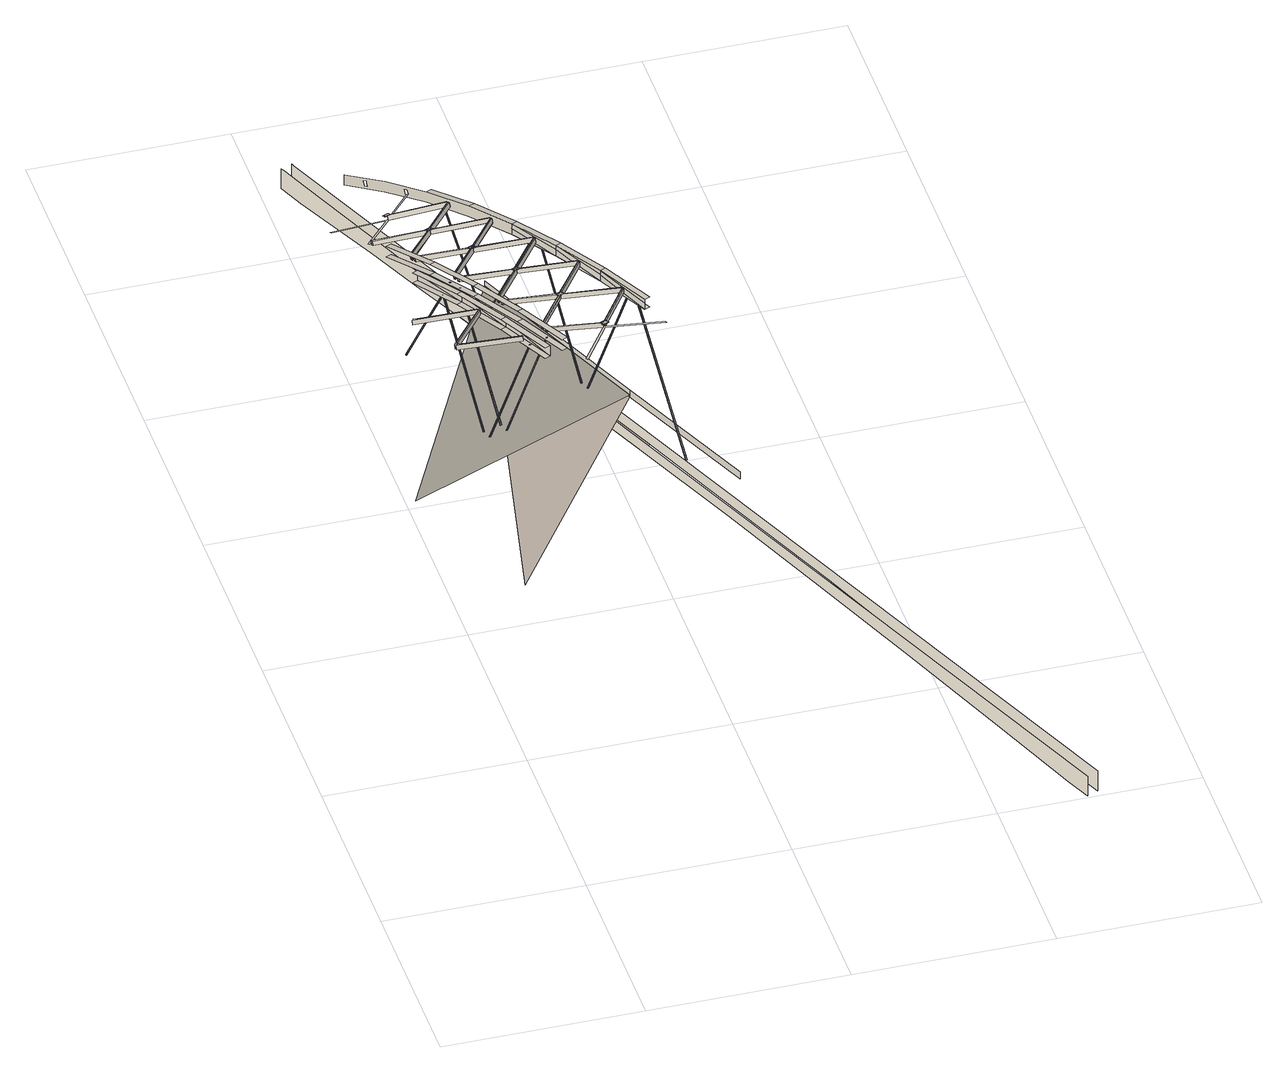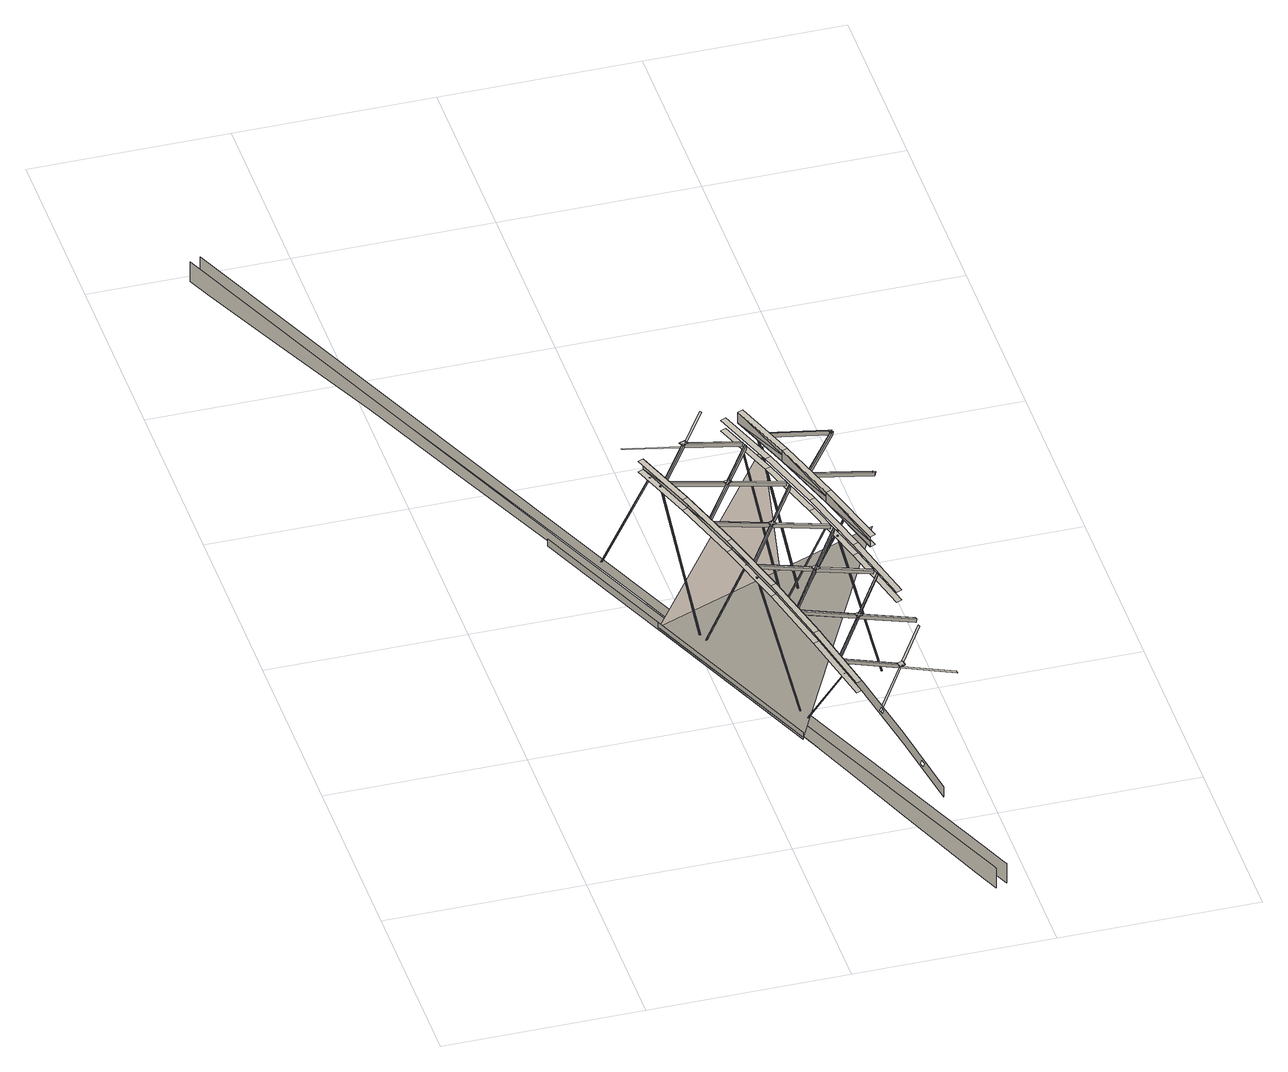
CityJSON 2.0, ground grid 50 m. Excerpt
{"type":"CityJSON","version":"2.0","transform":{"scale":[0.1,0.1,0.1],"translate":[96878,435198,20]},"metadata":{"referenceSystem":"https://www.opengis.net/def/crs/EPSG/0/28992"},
"CityObjects":{
"bridge1":{"type":"Bridge","attributes":{"name":"Van Brienenoordbrug"},"children":["bridge1-1","bridge1-2","bridge1-3","bridge1-4","bridge1-5","bridge1-6","bridge1-7","bridge1-8","bridge1-9","bridge1-10","bridge1-11","bridge1-12","bridge1-13","bridge1-14","bridge1-15","bridge1-16","bridge1-17","bridge1-18","bridge1-19","bridge1-20","bridge1-21","bridge1-22","bridge1-23","bridge1-24","bridge1-25","bridge1-26","bridge1-27","bridge1-28","bridge1-29","bridge1-30","bridge1-31","bridge1-32","bridge1-33","bridge1-34","bridge1-35","bridge1-36","bridge1-37","bridge1-38","bridge1-39","bridge1-40","bridge1-41","bridge1-42","bridge1-43","bridge1-44","bridge1-45","bridge1-46","bridge1-47","bridge1-48","bridge1-49","bridge1-50","bridge1-51","bridge1-52","bridge1-53","bridge1-54","bridge1-55","bridge1-56","bridge1-57","bridge1-58","bridge1-59","bridge1-60","bridge1-61","bridge1-62","bridge1-63","bridge1-64","bridge1-65","bridge1-66","bridge1-67","bridge1-68","bridge1-69","bridge1-70","bridge1-71","bridge1-72","bridge1-73","bridge1-74","bridge1-75","bridge1-76","bridge1-77","bridge1-78","bridge1-79","bridge1-80","bridge1-81","bridge1-82","bridge1-83","bridge1-84","bridge1-85","bridge1-86","bridge1-87","bridge1-88","bridge1-89","bridge1-90","bridge1-91","bridge1-92","bridge1-93","bridge1-94","bridge1-95","bridge1-96","bridge1-97","bridge1-98","bridge1-99","bridge1-100","bridge1-101","bridge1-102","bridge1-103","bridge1-104","bridge1-105","bridge1-106","bridge1-107","bridge1-108","bridge1-109","bridge1-110","bridge1-111","bridge1-112","bridge1-113","bridge1-114","bridge1-115","bridge1-116","bridge1-117","bridge1-118","bridge1-119","bridge1-120","bridge1-121","bridge1-122","bridge1-123","bridge1-124","bridge1-125","bridge1-126","bridge1-127","bridge1-128","bridge1-129","bridge1-130","bridge1-131","bridge1-132","bridge1-133","bridge1-134","bridge1-135","bridge1-136","bridge1-137","bridge1-138","bridge1-139","bridge1-140","bridge1-141","bridge1-142","bridge1-143","bridge1-144","bridge1-145","bridge1-146","bridge1-147","bridge1-148","bridge1-149","bridge1-150","bridge1-151","bridge1-152","bridge1-153","bridge1-154","bridge1-155","bridge1-156","bridge1-157","bridge1-158","bridge1-159","bridge1-160","bridge1-161","bridge1-162","bridge1-163","bridge1-164","bridge1-165","bridge1-166","bridge1-167","bridge1-168","bridge1-169","bridge1-170","bridge1-171","bridge1-172","bridge1-173","bridge1-174","bridge1-175","bridge1-176","bridge1-177","bridge1-178","bridge1-179","bridge1-180","bridge1-181","bridge1-182","bridge1-183","bridge1-184","bridge1-185","bridge1-186","bridge1-187","bridge1-188","bridge1-189","bridge1-190","bridge1-191","bridge1-192","bridge1-193","bridge1-194","bridge1-195","bridge1-196","bridge1-197","bridge1-198","bridge1-199","bridge1-200","bridge1-201","bridge1-202","bridge1-203","bridge1-204","bridge1-205","bridge1-206","bridge1-207","bridge1-208","bridge1-209","bridge1-210","bridge1-211","bridge1-212","bridge1-213","bridge1-214","bridge1-215","bridge1-216","bridge1-217","bridge1-218","bridge1-219","bridge1-220","bridge1-221","bridge1-222","bridge1-223","bridge1-224","bridge1-225","bridge1-226","bridge1-227","bridge1-228","bridge1-229","bridge1-230","bridge1-231","bridge1-232","bridge1-233","bridge1-234","bridge1-235"],"geometry":[{"type":"MultiSurface","lod":"2","boundaries":[[[0,1,2],[3,4,5,6,7],[8,9,10,11,12],[13,14,15,16,17],[18,19,20,21,22],[23,24,25,26,27],[28,29,30,31,32],[33,34,35,36,37],[38,39,40,41,42]],[[43,44,45]],[[46,47,48,49]],[[50,51,52,53,54,49,48,55,56,57,58,59,60,61,62,63,64,65]],[[47,66,55,48]],[[67,68,69,70,71,72,73,74,75,76,77,78,79,66,47,46,80]]],"semantics":{"surfaces":[{"type":"OuterFloorSurface"},{"type":"OuterCeilingSurface"},{"type":"WallSurface"}],"values":[0,1,1,2,1,2]}}]},
"bridge1-1":{"type":"BridgeInstallation","parents":["bridge1"],"geometry":[{"type":"MultiSurface","lod":"2","boundaries":[[[81,82,83,84,85]]]}]},
"bridge1-2":{"type":"BridgeInstallation","parents":["bridge1"],"geometry":[{"type":"MultiSurface","lod":"2","boundaries":[[[86,87,88,89,90]]]}]},
"bridge1-3":{"type":"BridgeInstallation","parents":["bridge1"],"geometry":[{"type":"MultiSurface","lod":"2","boundaries":[[[91,92,93,94,95,96]]]}]},
"bridge1-4":{"type":"BridgeInstallation","parents":["bridge1"],"geometry":[{"type":"MultiSurface","lod":"2","boundaries":[[[95,94,97,89,88]]]}]},
"bridge1-5":{"type":"BridgeInstallation","parents":["bridge1"],"geometry":[{"type":"MultiSurface","lod":"2","boundaries":[[[87,98,99,100,88]]]}]},
"bridge1-6":{"type":"BridgeInstallation","parents":["bridge1"],"geometry":[{"type":"MultiSurface","lod":"2","boundaries":[[[83,101,102,103,104]]]}]},
"bridge1-7":{"type":"BridgeInstallation","parents":["bridge1"],"geometry":[{"type":"MultiSurface","lod":"2","boundaries":[[[88,100,84,83,104]]]}]},
"bridge1-8":{"type":"BridgeInstallation","parents":["bridge1"],"geometry":[{"type":"MultiSurface","lod":"2","boundaries":[[[105,106,107,108,109]]]}]},
"bridge1-9":{"type":"BridgeInstallation","parents":["bridge1"],"geometry":[{"type":"MultiSurface","lod":"2","boundaries":[[[110,102,101,82,111,112]]]}]},
"bridge1-10":{"type":"BridgeInstallation","parents":["bridge1"],"geometry":[{"type":"MultiSurface","lod":"2","boundaries":[[[111,82,81,108,107]]]}]},
"bridge1-11":{"type":"BridgeInstallation","parents":["bridge1"]},
"bridge1-12":{"type":"BridgeInstallation","parents":["bridge1"],"geometry":[{"type":"MultiSurface","lod":"2","boundaries":[[[113,114,115,116]]]}]},
"bridge1-13":{"type":"BridgeInstallation","parents":["bridge1"],"geometry":[{"type":"MultiSurface","lod":"2","boundaries":[[[117,118,119,120]]]}]},
"bridge1-14":{"type":"BridgeInstallation","parents":["bridge1"],"geometry":[{"type":"MultiSurface","lod":"2","boundaries":[[[121,117,122,114]]]}]},
"bridge1-15":{"type":"BridgeInstallation","parents":["bridge1"],"geometry":[{"type":"MultiSurface","lod":"2","boundaries":[[[115,114,122]]]}]},
"bridge1-16":{"type":"BridgeInstallation","parents":["bridge1"],"geometry":[{"type":"MultiSurface","lod":"2","boundaries":[[[122,117,120]]]}]},
"bridge1-17":{"type":"BridgeConstructiveElement","parents":["bridge1"],"geometry":[{"type":"MultiSurface","lod":"2","boundaries":[[[123,33,37,124]]]}]},
"bridge1-18":{"type":"BridgeConstructiveElement","parents":["bridge1"],"geometry":[{"type":"MultiSurface","lod":"2","boundaries":[[[124,37,36,125]]]}]},
"bridge1-19":{"type":"BridgeConstructiveElement","parents":["bridge1"],"geometry":[{"type":"MultiSurface","lod":"2","boundaries":[[[126,34,33,123]]]}]},
"bridge1-20":{"type":"BridgeConstructiveElement","parents":["bridge1"],"geometry":[{"type":"MultiSurface","lod":"2","boundaries":[[[125,36,35,127]]]}]},
"bridge1-21":{"type":"BridgeConstructiveElement","parents":["bridge1"],"geometry":[{"type":"MultiSurface","lod":"2","boundaries":[[[127,35,34,126]]]}]},
"bridge1-22":{"type":"BridgeInstallation","parents":["bridge1"],"geometry":[{"type":"MultiSurface","lod":"2","boundaries":[[[128,129,118,117]]]}]},
"bridge1-23":{"type":"BridgeInstallation","parents":["bridge1"],"geometry":[{"type":"MultiSurface","lod":"2","boundaries":[[[130,131,114,113]]]}]},
"bridge1-24":{"type":"BridgeInstallation","parents":["bridge1"],"geometry":[{"type":"MultiSurface","lod":"2","boundaries":[[[132,128,121,131]]]}]},
"bridge1-25":{"type":"BridgeInstallation","parents":["bridge1"],"geometry":[{"type":"MultiSurface","lod":"2","boundaries":[[[114,131,121]]]}]},
"bridge1-26":{"type":"BridgeInstallation","parents":["bridge1"],"geometry":[{"type":"MultiSurface","lod":"2","boundaries":[[[121,128,117]]]}]},
"bridge1-27":{"type":"BridgeConstructiveElement","parents":["bridge1"],"geometry":[{"type":"MultiSurface","lod":"2","boundaries":[[[133,42,41,134]]]}]},
"bridge1-28":{"type":"BridgeConstructiveElement","parents":["bridge1"],"geometry":[{"type":"MultiSurface","lod":"2","boundaries":[[[134,41,40,135]]]}]},
"bridge1-29":{"type":"BridgeConstructiveElement","parents":["bridge1"],"geometry":[{"type":"MultiSurface","lod":"2","boundaries":[[[136,38,42,133]]]}]},
"bridge1-30":{"type":"BridgeConstructiveElement","parents":["bridge1"],"geometry":[{"type":"MultiSurface","lod":"2","boundaries":[[[135,40,39,137]]]}]},
"bridge1-31":{"type":"BridgeConstructiveElement","parents":["bridge1"],"geometry":[{"type":"MultiSurface","lod":"2","boundaries":[[[137,39,38,136]]]}]},
"bridge1-32":{"type":"BridgeInstallation","parents":["bridge1"],"geometry":[{"type":"MultiSurface","lod":"2","boundaries":[[[138,139,140,141]]]}]},
"bridge1-33":{"type":"BridgeInstallation","parents":["bridge1"],"geometry":[{"type":"MultiSurface","lod":"2","boundaries":[[[142,143,144,145]]]}]},
"bridge1-34":{"type":"BridgeInstallation","parents":["bridge1"],"geometry":[{"type":"MultiSurface","lod":"2","boundaries":[[[146,147,131,130]]]}]},
"bridge1-35":{"type":"BridgeInstallation","parents":["bridge1"],"geometry":[{"type":"MultiSurface","lod":"2","boundaries":[[[148,149,129,128]]]}]},
"bridge1-36":{"type":"BridgeConstructiveElement","parents":["bridge1"],"geometry":[{"type":"MultiSurface","lod":"2","boundaries":[[[150,151,152,153]]]}]},
"bridge1-37":{"type":"BridgeConstructiveElement","parents":["bridge1"],"geometry":[{"type":"MultiSurface","lod":"2","boundaries":[[[153,152,154,155]]]}]},
"bridge1-38":{"type":"BridgeConstructiveElement","parents":["bridge1"],"geometry":[{"type":"MultiSurface","lod":"2","boundaries":[[[156,157,151,150]]]}]},
"bridge1-39":{"type":"BridgeConstructiveElement","parents":["bridge1"],"geometry":[{"type":"MultiSurface","lod":"2","boundaries":[[[155,154,158,159]]]}]},
"bridge1-40":{"type":"BridgeConstructiveElement","parents":["bridge1"],"geometry":[{"type":"MultiSurface","lod":"2","boundaries":[[[159,158,157,156]]]}]},
"bridge1-41":{"type":"BridgeInstallation","parents":["bridge1"],"geometry":[{"type":"MultiSurface","lod":"2","boundaries":[[[160,148,132,147]]]}]},
"bridge1-42":{"type":"BridgeInstallation","parents":["bridge1"],"geometry":[{"type":"MultiSurface","lod":"2","boundaries":[[[131,147,132]]]}]},
"bridge1-43":{"type":"BridgeInstallation","parents":["bridge1"],"geometry":[{"type":"MultiSurface","lod":"2","boundaries":[[[132,148,128]]]}]},
"bridge1-44":{"type":"BridgeInstallation","parents":["bridge1"],"geometry":[{"type":"MultiSurface","lod":"2","boundaries":[[[161,162,143,142]]]}]},
"bridge1-45":{"type":"BridgeInstallation","parents":["bridge1"],"geometry":[{"type":"MultiSurface","lod":"2","boundaries":[[[141,140,163,164]]]}]},
"bridge1-46":{"type":"BridgeConstructiveElement","parents":["bridge1"],"geometry":[{"type":"MultiSurface","lod":"2","boundaries":[[[165,13,17,166]]]}]},
"bridge1-47":{"type":"BridgeConstructiveElement","parents":["bridge1"],"geometry":[{"type":"MultiSurface","lod":"2","boundaries":[[[166,17,16,167]]]}]},
"bridge1-48":{"type":"BridgeConstructiveElement","parents":["bridge1"],"geometry":[{"type":"MultiSurface","lod":"2","boundaries":[[[168,14,13,165]]]}]},
"bridge1-49":{"type":"BridgeConstructiveElement","parents":["bridge1"],"geometry":[{"type":"MultiSurface","lod":"2","boundaries":[[[167,16,15,169]]]}]},
"bridge1-50":{"type":"BridgeConstructiveElement","parents":["bridge1"],"geometry":[{"type":"MultiSurface","lod":"2","boundaries":[[[169,15,14,168]]]}]},
"bridge1-51":{"type":"BridgeInstallation","parents":["bridge1"],"geometry":[{"type":"MultiSurface","lod":"2","boundaries":[[[164,163,170,171]]]}]},
"bridge1-52":{"type":"BridgeInstallation","parents":["bridge1"],"geometry":[{"type":"MultiSurface","lod":"2","boundaries":[[[172,173,162,161]]]}]},
"bridge1-53":{"type":"BridgeConstructiveElement","parents":["bridge1"],"geometry":[{"type":"MultiSurface","lod":"2","boundaries":[[[174,8,12,175]]]}]},
"bridge1-54":{"type":"BridgeConstructiveElement","parents":["bridge1"],"geometry":[{"type":"MultiSurface","lod":"2","boundaries":[[[175,12,11,176]]]}]},
"bridge1-55":{"type":"BridgeConstructiveElement","parents":["bridge1"],"geometry":[{"type":"MultiSurface","lod":"2","boundaries":[[[177,9,8,174]]]}]},
"bridge1-56":{"type":"BridgeConstructiveElement","parents":["bridge1"],"geometry":[{"type":"MultiSurface","lod":"2","boundaries":[[[176,11,10,178]]]}]},
"bridge1-57":{"type":"BridgeConstructiveElement","parents":["bridge1"],"geometry":[{"type":"MultiSurface","lod":"2","boundaries":[[[178,10,9,177]]]}]},
"bridge1-58":{"type":"BridgeInstallation","parents":["bridge1"],"geometry":[{"type":"MultiSurface","lod":"2","boundaries":[[[179,180,181,182,183]]]}]},
"bridge1-59":{"type":"BridgeInstallation","parents":["bridge1"],"geometry":[{"type":"MultiSurface","lod":"2","boundaries":[[[184,185,186,179,183]]]}]},
"bridge1-60":{"type":"BridgeInstallation","parents":["bridge1"],"geometry":[{"type":"MultiSurface","lod":"2","boundaries":[[[181,187,188,189,182]]]}]},
"bridge1-61":{"type":"BridgeInstallation","parents":["bridge1"],"geometry":[{"type":"MultiSurface","lod":"2","boundaries":[[[190,191,173,172]]]}]},
"bridge1-62":{"type":"BridgeInstallation","parents":["bridge1"],"geometry":[{"type":"MultiSurface","lod":"2","boundaries":[[[171,170,192,193]]]}]},
"bridge1-63":{"type":"BridgeInstallation","parents":["bridge1"],"geometry":[{"type":"MultiSurface","lod":"2","boundaries":[[[194,195,196,197,198]]]}]},
"bridge1-64":{"type":"BridgeInstallation","parents":["bridge1"],"geometry":[{"type":"MultiSurface","lod":"2","boundaries":[[[199,186,185,200,198,197]]]}]},
"bridge1-65":{"type":"BridgeInstallation","parents":["bridge1"],"geometry":[{"type":"MultiSurface","lod":"2","boundaries":[[[201,202,203,204,195,194]]]}]},
"bridge1-66":{"type":"BridgeInstallation","parents":["bridge1"],"geometry":[{"type":"MultiSurface","lod":"2","boundaries":[[[205,206,207,208,209]]]}]},
"bridge1-67":{"type":"BridgeInstallation","parents":["bridge1"],"geometry":[{"type":"MultiSurface","lod":"2","boundaries":[[[210,211,212,206,205]]]}]},
"bridge1-68":{"type":"BridgeInstallation","parents":["bridge1"],"geometry":[{"type":"MultiSurface","lod":"2","boundaries":[[[208,213,214,215,209]]]}]},
"bridge1-69":{"type":"BridgeInstallation","parents":["bridge1"],"geometry":[{"type":"MultiSurface","lod":"2","boundaries":[[[216,217,218,219,220]]]}]},
"bridge1-70":{"type":"BridgeInstallation","parents":["bridge1"],"geometry":[{"type":"MultiSurface","lod":"2","boundaries":[[[219,212,211,221,220]]]}]},
"bridge1-71":{"type":"BridgeInstallation","parents":["bridge1"],"geometry":[{"type":"MultiSurface","lod":"2","boundaries":[[[222,223,224,217,216]]]}]},
"bridge1-72":{"type":"BridgeInstallation","parents":["bridge1"],"geometry":[{"type":"MultiSurface","lod":"2","boundaries":[[[225,226,227,228,229]]]}]},
"bridge1-73":{"type":"BridgeInstallation","parents":["bridge1"],"geometry":[{"type":"MultiSurface","lod":"2","boundaries":[[[230,231,232,226,225]]]}]},
"bridge1-74":{"type":"BridgeInstallation","parents":["bridge1"],"geometry":[{"type":"MultiSurface","lod":"2","boundaries":[[[228,233,234,235,229]]]}]},
"bridge1-75":{"type":"BridgeInstallation","parents":["bridge1"],"geometry":[{"type":"MultiSurface","lod":"2","boundaries":[[[236,237,238,239,240]]]}]},
"bridge1-76":{"type":"BridgeInstallation","parents":["bridge1"],"geometry":[{"type":"MultiSurface","lod":"2","boundaries":[[[238,237,241]]]}]},
"bridge1-77":{"type":"BridgeInstallation","parents":["bridge1"],"geometry":[{"type":"MultiSurface","lod":"2","boundaries":[[[242,243,244,245,246]]]}]},
"bridge1-78":{"type":"BridgeInstallation","parents":["bridge1"],"geometry":[{"type":"MultiSurface","lod":"2","boundaries":[[[245,232,231,247,246]]]}]},
"bridge1-79":{"type":"BridgeInstallation","parents":["bridge1"],"geometry":[{"type":"MultiSurface","lod":"2","boundaries":[[[248,249,250]]]}]},
"bridge1-80":{"type":"BridgeInstallation","parents":["bridge1"],"geometry":[{"type":"MultiSurface","lod":"2","boundaries":[[[251,249,248,236,240,252]]]}]},
"bridge1-81":{"type":"BridgeInstallation","parents":["bridge1"],"geometry":[{"type":"MultiSurface","lod":"2","boundaries":[[[240,239,253,252]]]}]},
"bridge1-82":{"type":"BridgeInstallation","parents":["bridge1"],"geometry":[{"type":"MultiSurface","lod":"2","boundaries":[[[254,255,256,243,242]]]}]},
"bridge1-83":{"type":"BridgeInstallation","parents":["bridge1"],"geometry":[{"type":"MultiSurface","lod":"2","boundaries":[[[257,258,253,239]]]}]},
"bridge1-84":{"type":"BridgeInstallation","parents":["bridge1"],"geometry":[{"type":"MultiSurface","lod":"2","boundaries":[[[258,257,259]]]}]},
"bridge1-85":{"type":"BridgeInstallation","parents":["bridge1"],"geometry":[{"type":"MultiSurface","lod":"2","boundaries":[[[260,261,262,263,264,265,266,267,268,269,270,271,272,273]]]}]},
"bridge1-86":{"type":"BridgeInstallation","parents":["bridge1"],"geometry":[{"type":"MultiSurface","lod":"2","boundaries":[[[274,275,276,277,278]]]}]},
"bridge1-87":{"type":"BridgeInstallation","parents":["bridge1"],"geometry":[{"type":"MultiSurface","lod":"2","boundaries":[[[279,280,281]]]}]},
"bridge1-88":{"type":"BridgeInstallation","parents":["bridge1"],"geometry":[{"type":"MultiSurface","lod":"2","boundaries":[[[280,279,251,252,253]]]}]},
"bridge1-89":{"type":"BridgeInstallation","parents":["bridge1"],"geometry":[{"type":"MultiSurface","lod":"2","boundaries":[[[282,283,284,275,274]]]}]},
"bridge1-90":{"type":"BridgeInstallation","parents":["bridge1"],"geometry":[{"type":"MultiSurface","lod":"2","boundaries":[[[277,285,286,287,278]]]}]},
"bridge1-91":{"type":"BridgeInstallation","parents":["bridge1"],"geometry":[{"type":"MultiSurface","lod":"2","boundaries":[[[179,197,196,288,180]]]}]},
"bridge1-92":{"type":"BridgeInstallation","parents":["bridge1"],"geometry":[{"type":"MultiSurface","lod":"2","boundaries":[[[197,179,186,199]]]}]},
"bridge1-93":{"type":"BridgeInstallation","parents":["bridge1"],"geometry":[{"type":"MultiSurface","lod":"2","boundaries":[[[289,290,291,292,293]]]}]},
"bridge1-94":{"type":"BridgeInstallation","parents":["bridge1"],"geometry":[{"type":"MultiSurface","lod":"2","boundaries":[[[292,284,283,294,293]]]}]},
"bridge1-95":{"type":"BridgeInstallation","parents":["bridge1"],"geometry":[{"type":"MultiSurface","lod":"2","boundaries":[[[295,187,181,296]]]}]},
"bridge1-96":{"type":"BridgeInstallation","parents":["bridge1"],"geometry":[{"type":"MultiSurface","lod":"2","boundaries":[[[295,296,181,180,297]]]}]},
"bridge1-97":{"type":"BridgeInstallation","parents":["bridge1"],"geometry":[{"type":"MultiSurface","lod":"2","boundaries":[[[180,288,298,297]]]}]},
"bridge1-98":{"type":"BridgeInstallation","parents":["bridge1"],"geometry":[{"type":"MultiSurface","lod":"2","boundaries":[[[196,195,299,300,301,298,288]]]}]},
"bridge1-99":{"type":"BridgeInstallation","parents":["bridge1"],"geometry":[{"type":"MultiSurface","lod":"2","boundaries":[[[299,195,204,203]]]}]},
"bridge1-100":{"type":"BridgeInstallation","parents":["bridge1"],"geometry":[{"type":"MultiSurface","lod":"2","boundaries":[[[302,303,304,290,289]]]}]},
"bridge1-101":{"type":"BridgeInstallation","parents":["bridge1"],"geometry":[{"type":"MultiSurface","lod":"2","boundaries":[[[305,306,307,308,309,202,201,200,185,184,189,188,265,264]]]}]},
"bridge1-102":{"type":"BridgeInstallation","parents":["bridge1"],"geometry":[{"type":"MultiSurface","lod":"2","boundaries":[[[310,311,312]]]}]},
"bridge1-103":{"type":"BridgeInstallation","parents":["bridge1"],"geometry":[{"type":"MultiSurface","lod":"2","boundaries":[[[313,314,315,316,317]]]}]},
"bridge1-104":{"type":"BridgeInstallation","parents":["bridge1"],"geometry":[{"type":"MultiSurface","lod":"2","boundaries":[[[301,310,312,297,298]]]}]},
"bridge1-105":{"type":"BridgeInstallation","parents":["bridge1"],"geometry":[{"type":"MultiSurface","lod":"2","boundaries":[[[318,319,320,314,313]]]}]},
"bridge1-106":{"type":"BridgeInstallation","parents":["bridge1"],"geometry":[{"type":"MultiSurface","lod":"2","boundaries":[[[207,206,219,218,321]]]}]},
"bridge1-107":{"type":"BridgeInstallation","parents":["bridge1"],"geometry":[{"type":"MultiSurface","lod":"2","boundaries":[[[316,322,323,324,317]]]}]},
"bridge1-108":{"type":"BridgeInstallation","parents":["bridge1"],"geometry":[{"type":"MultiSurface","lod":"2","boundaries":[[[219,206,212]]]}]},
"bridge1-109":{"type":"BridgeInstallation","parents":["bridge1"],"geometry":[{"type":"MultiSurface","lod":"2","boundaries":[[[208,325,213]]]}]},
"bridge1-110":{"type":"BridgeInstallation","parents":["bridge1"],"geometry":[{"type":"MultiSurface","lod":"2","boundaries":[[[326,325,208,207,321,327]]]}]},
"bridge1-111":{"type":"BridgeInstallation","parents":["bridge1"],"geometry":[{"type":"MultiSurface","lod":"2","boundaries":[[[321,218,328,327]]]}]},
"bridge1-112":{"type":"BridgeInstallation","parents":["bridge1"],"geometry":[{"type":"MultiSurface","lod":"2","boundaries":[[[217,329,330,328,218]]]}]},
"bridge1-113":{"type":"BridgeInstallation","parents":["bridge1"],"geometry":[{"type":"MultiSurface","lod":"2","boundaries":[[[329,217,224]]]}]},
"bridge1-114":{"type":"BridgeInstallation","parents":["bridge1"],"geometry":[{"type":"MultiSurface","lod":"2","boundaries":[[[221,211,210,215,214,309,331,332,333,334,335,336,337,223,222]]]}]},
"bridge1-115":{"type":"BridgeInstallation","parents":["bridge1"],"geometry":[{"type":"MultiSurface","lod":"2","boundaries":[[[338,339,340]]]}]},
"bridge1-116":{"type":"BridgeInstallation","parents":["bridge1"],"geometry":[{"type":"MultiSurface","lod":"2","boundaries":[[[330,339,338,326,327,328]]]}]},
"bridge1-117":{"type":"BridgeInstallation","parents":["bridge1"],"geometry":[{"type":"MultiSurface","lod":"2","boundaries":[[[287,286,341,342,303,302,294,283,282]]]}]},
"bridge1-118":{"type":"BridgeInstallation","parents":["bridge1"],"geometry":[{"type":"MultiSurface","lod":"2","boundaries":[[[227,226,245,244,343,344]]]}]},
"bridge1-119":{"type":"BridgeInstallation","parents":["bridge1"],"geometry":[{"type":"MultiSurface","lod":"2","boundaries":[[[226,232,245]]]}]},
"bridge1-120":{"type":"BridgeInstallation","parents":["bridge1"],"geometry":[{"type":"MultiSurface","lod":"2","boundaries":[[[228,345,233]]]}]},
"bridge1-121":{"type":"BridgeInstallation","parents":["bridge1"],"geometry":[{"type":"MultiSurface","lod":"2","boundaries":[[[346,345,228,227,344,347]]]}]},
"bridge1-122":{"type":"BridgeInstallation","parents":["bridge1"],"geometry":[{"type":"MultiSurface","lod":"2","boundaries":[[[348,347,344,343]]]}]},
"bridge1-123":{"type":"BridgeInstallation","parents":["bridge1"],"geometry":[{"type":"MultiSurface","lod":"2","boundaries":[[[244,243,349,350,348,343]]]}]},
"bridge1-124":{"type":"BridgeInstallation","parents":["bridge1"],"geometry":[{"type":"MultiSurface","lod":"2","boundaries":[[[349,243,256]]]}]},
"bridge1-125":{"type":"BridgeInstallation","parents":["bridge1"],"geometry":[{"type":"MultiSurface","lod":"2","boundaries":[[[235,234,337,336,351,352,353,354,355,356,341,255,254,247,231,230]]]}]},
"bridge1-126":{"type":"BridgeInstallation","parents":["bridge1"],"geometry":[{"type":"MultiSurface","lod":"2","boundaries":[[[357,358,359]]]}]},
"bridge1-127":{"type":"BridgeInstallation","parents":["bridge1"],"geometry":[{"type":"MultiSurface","lod":"2","boundaries":[[[350,357,359,346,347,348]]]}]},
"bridge1-128":{"type":"BridgeInstallation","parents":["bridge1"],"geometry":[{"type":"MultiSurface","lod":"2","boundaries":[[[275,292,291,276]]]}]},
"bridge1-129":{"type":"BridgeInstallation","parents":["bridge1"],"geometry":[{"type":"MultiSurface","lod":"2","boundaries":[[[275,284,292]]]}]},
"bridge1-130":{"type":"BridgeInstallation","parents":["bridge1"],"geometry":[{"type":"MultiSurface","lod":"2","boundaries":[[[266,265,360,361,258,259]]]}]},
"bridge1-131":{"type":"BridgeInstallation","parents":["bridge1"],"geometry":[{"type":"MultiSurface","lod":"2","boundaries":[[[262,261,281,280,362,263]]]}]},
"bridge1-132":{"type":"BridgeInstallation","parents":["bridge1"],"geometry":[{"type":"MultiSurface","lod":"2","boundaries":[[[362,280,253,258,361]]]}]},
"bridge1-133":{"type":"BridgeInstallation","parents":["bridge1"],"geometry":[{"type":"MultiSurface","lod":"2","boundaries":[[[277,363,285]]]}]},
"bridge1-134":{"type":"BridgeInstallation","parents":["bridge1"],"geometry":[{"type":"MultiSurface","lod":"2","boundaries":[[[363,277,276,364]]]}]},
"bridge1-135":{"type":"BridgeInstallation","parents":["bridge1"],"geometry":[{"type":"MultiSurface","lod":"2","boundaries":[[[276,291,365,364]]]}]},
"bridge1-136":{"type":"BridgeInstallation","parents":["bridge1"],"geometry":[{"type":"MultiSurface","lod":"2","boundaries":[[[290,366,365,291]]]}]},
"bridge1-137":{"type":"BridgeInstallation","parents":["bridge1"],"geometry":[{"type":"MultiSurface","lod":"2","boundaries":[[[366,290,304]]]}]},
"bridge1-138":{"type":"BridgeInstallation","parents":["bridge1"],"geometry":[{"type":"MultiSurface","lod":"2","boundaries":[[[265,188,187,295,361,360]]]}]},
"bridge1-139":{"type":"BridgeInstallation","parents":["bridge1"],"geometry":[{"type":"MultiSurface","lod":"2","boundaries":[[[312,311,306,305,367]]]}]},
"bridge1-140":{"type":"BridgeInstallation","parents":["bridge1"],"geometry":[{"type":"MultiSurface","lod":"2","boundaries":[[[361,295,297,312,367]]]}]},
"bridge1-141":{"type":"BridgeInstallation","parents":["bridge1"],"geometry":[{"type":"MultiSurface","lod":"2","boundaries":[[[368,369,370]]]}]},
"bridge1-142":{"type":"BridgeInstallation","parents":["bridge1"],"geometry":[{"type":"MultiSurface","lod":"2","boundaries":[[[368,370,364,365]]]}]},
"bridge1-143":{"type":"BridgeInstallation","parents":["bridge1"],"geometry":[{"type":"MultiSurface","lod":"2","boundaries":[[[315,314,371,372,373,374]]]}]},
"bridge1-144":{"type":"BridgeInstallation","parents":["bridge1"],"geometry":[{"type":"MultiSurface","lod":"2","boundaries":[[[299,203,202,309,375]]]}]},
"bridge1-145":{"type":"BridgeInstallation","parents":["bridge1"],"geometry":[{"type":"MultiSurface","lod":"2","boundaries":[[[314,320,371]]]}]},
"bridge1-146":{"type":"BridgeInstallation","parents":["bridge1"],"geometry":[{"type":"MultiSurface","lod":"2","boundaries":[[[307,306,311,310,376,308]]]}]},
"bridge1-147":{"type":"BridgeInstallation","parents":["bridge1"],"geometry":[{"type":"MultiSurface","lod":"2","boundaries":[[[310,301,300,299,375,376]]]}]},
"bridge1-148":{"type":"BridgeInstallation","parents":["bridge1"],"geometry":[{"type":"MultiSurface","lod":"2","boundaries":[[[316,377,322]]]}]},
"bridge1-149":{"type":"BridgeInstallation","parents":["bridge1"],"geometry":[{"type":"MultiSurface","lod":"2","boundaries":[[[378,377,316,315,374,379]]]}]},
"bridge1-150":{"type":"BridgeInstallation","parents":["bridge1"],"geometry":[{"type":"MultiSurface","lod":"2","boundaries":[[[380,379,374,373]]]}]},
"bridge1-151":{"type":"BridgeInstallation","parents":["bridge1"],"geometry":[{"type":"MultiSurface","lod":"2","boundaries":[[[372,381,382,383,380,373]]]}]},
"bridge1-152":{"type":"BridgeInstallation","parents":["bridge1"],"geometry":[{"type":"MultiSurface","lod":"2","boundaries":[[[382,381,384]]]}]},
"bridge1-153":{"type":"BridgeInstallation","parents":["bridge1"],"geometry":[{"type":"MultiSurface","lod":"2","boundaries":[[[325,375,309,214,213]]]}]},
"bridge1-154":{"type":"BridgeInstallation","parents":["bridge1"],"geometry":[{"type":"MultiSurface","lod":"2","boundaries":[[[338,340,332,331,385]]]}]},
"bridge1-155":{"type":"BridgeInstallation","parents":["bridge1"],"geometry":[{"type":"MultiSurface","lod":"2","boundaries":[[[385,375,325,326,338]]]}]},
"bridge1-156":{"type":"BridgeInstallation","parents":["bridge1"],"geometry":[{"type":"MultiSurface","lod":"2","boundaries":[[[386,319,318,324,323,387,388,389,390,391,392,393,394,395,396]]]}]},
"bridge1-157":{"type":"BridgeInstallation","parents":["bridge1"],"geometry":[{"type":"MultiSurface","lod":"2","boundaries":[[[397,398,399]]]}]},
"bridge1-158":{"type":"BridgeInstallation","parents":["bridge1"],"geometry":[{"type":"MultiSurface","lod":"2","boundaries":[[[383,397,399,378,379,380]]]}]},
"bridge1-159":{"type":"BridgeInstallation","parents":["bridge1"],"geometry":[{"type":"MultiSurface","lod":"2","boundaries":[[[223,337,400,329,224]]]}]},
"bridge1-160":{"type":"BridgeInstallation","parents":["bridge1"],"geometry":[{"type":"MultiSurface","lod":"2","boundaries":[[[333,332,340,339,401,334]]]}]},
"bridge1-161":{"type":"BridgeInstallation","parents":["bridge1"],"geometry":[{"type":"MultiSurface","lod":"2","boundaries":[[[401,339,330,329,400]]]}]},
"bridge1-162":{"type":"BridgeInstallation","parents":["bridge1"],"geometry":[{"type":"MultiSurface","lod":"2","boundaries":[[[234,233,345,400,337]]]}]},
"bridge1-163":{"type":"BridgeInstallation","parents":["bridge1"],"geometry":[{"type":"MultiSurface","lod":"2","boundaries":[[[359,358,352,351,402]]]}]},
"bridge1-164":{"type":"BridgeInstallation","parents":["bridge1"],"geometry":[{"type":"MultiSurface","lod":"2","boundaries":[[[402,400,345,346,359]]]}]},
"bridge1-165":{"type":"BridgeInstallation","parents":["bridge1"],"geometry":[{"type":"MultiSurface","lod":"2","boundaries":[[[349,256,255,341,403]]]}]},
"bridge1-166":{"type":"BridgeInstallation","parents":["bridge1"],"geometry":[{"type":"MultiSurface","lod":"2","boundaries":[[[353,352,358,357,404,354]]]}]},
"bridge1-167":{"type":"BridgeInstallation","parents":["bridge1"],"geometry":[{"type":"MultiSurface","lod":"2","boundaries":[[[404,357,350,349,403]]]}]},
"bridge1-168":{"type":"BridgeInstallation","parents":["bridge1"],"geometry":[{"type":"MultiSurface","lod":"2","boundaries":[[[405,406,407,408,409,410,411,412,413,414,415,416,417,418],[419,420,421,260,273,422,423],[424,425,426,427,428,429,430,431],[362,361,367,305,264,263],[385,331,309,308,376,375]]]}]},
"bridge1-169":{"type":"BridgeInstallation","parents":["bridge1"],"geometry":[{"type":"MultiSurface","lod":"2","boundaries":[[[363,403,341,286,285]]]}]},
"bridge1-170":{"type":"BridgeInstallation","parents":["bridge1"],"geometry":[{"type":"MultiSurface","lod":"2","boundaries":[[[370,369,342,432,433]]]}]},
"bridge1-171":{"type":"BridgeInstallation","parents":["bridge1"]},
"bridge1-172":{"type":"BridgeInstallation","parents":["bridge1"],"geometry":[{"type":"MultiSurface","lod":"2","boundaries":[[[403,363,364,370,433]]]}]},
"bridge1-173":{"type":"BridgeInstallation","parents":["bridge1"],"geometry":[{"type":"MultiSurface","lod":"2","boundaries":[[[367,361,360,361,362,263,264,305]]]}]},
"bridge1-174":{"type":"BridgeInstallation","parents":["bridge1"],"geometry":[{"type":"MultiSurface","lod":"2","boundaries":[[[342,341,356,432]]]}]},
"bridge1-175":{"type":"BridgeInstallation","parents":["bridge1"],"geometry":[{"type":"MultiSurface","lod":"2","boundaries":[[[303,387,434,366,304]]]}]},
"bridge1-176":{"type":"BridgeInstallation","parents":["bridge1"],"geometry":[{"type":"MultiSurface","lod":"2","boundaries":[[[303,342,435,436,387]]]}]},
"bridge1-177":{"type":"BridgeInstallation","parents":["bridge1"],"geometry":[{"type":"MultiSurface","lod":"2","boundaries":[[[408,437,438,409]]]}]},
"bridge1-178":{"type":"BridgeInstallation","parents":["bridge1"],"geometry":[{"type":"MultiSurface","lod":"2","boundaries":[[[416,439,440,417]]]}]},
"bridge1-179":{"type":"BridgeInstallation","parents":["bridge1"],"geometry":[{"type":"MultiSurface","lod":"2","boundaries":[[[435,342,369,368,441,436]]]}]},
"bridge1-180":{"type":"BridgeConstructiveElement","parents":["bridge1"],"geometry":[{"type":"MultiSurface","lod":"2","boundaries":[[[442,28,32,443]]]}]},
"bridge1-181":{"type":"BridgeConstructiveElement","parents":["bridge1"],"geometry":[{"type":"MultiSurface","lod":"2","boundaries":[[[443,32,31,444]]]}]},
"bridge1-182":{"type":"BridgeInstallation","parents":["bridge1"],"geometry":[{"type":"MultiSurface","lod":"2","boundaries":[[[441,368,365,366,434]]]}]},
"bridge1-183":{"type":"BridgeConstructiveElement","parents":["bridge1"],"geometry":[{"type":"MultiSurface","lod":"2","boundaries":[[[445,29,28,442]]]}]},
"bridge1-184":{"type":"BridgeConstructiveElement","parents":["bridge1"],"geometry":[{"type":"MultiSurface","lod":"2","boundaries":[[[444,31,30,446]]]}]},
"bridge1-185":{"type":"BridgeConstructiveElement","parents":["bridge1"],"geometry":[{"type":"MultiSurface","lod":"2","boundaries":[[[446,30,29,445]]]}]},
"bridge1-186":{"type":"BridgeInstallation","parents":["bridge1"],"geometry":[{"type":"MultiSurface","lod":"2","boundaries":[[[387,323,322,377,434]]]}]},
"bridge1-187":{"type":"BridgeInstallation","parents":["bridge1"],"geometry":[{"type":"MultiSurface","lod":"2","boundaries":[[[399,398,390,389,447]]]}]},
"bridge1-188":{"type":"BridgeInstallation","parents":["bridge1"],"geometry":[{"type":"MultiSurface","lod":"2","boundaries":[[[434,377,378,399,447]]]}]},
"bridge1-189":{"type":"BridgeInstallation","parents":["bridge1"],"geometry":[{"type":"MultiSurface","lod":"2","boundaries":[[[417,440,448,418]]]}]},
"bridge1-190":{"type":"BridgeInstallation","parents":["bridge1"],"geometry":[{"type":"MultiSurface","lod":"2","boundaries":[[[407,449,437,408]]]}]},
"bridge1-191":{"type":"BridgeConstructiveElement","parents":["bridge1"],"geometry":[{"type":"MultiSurface","lod":"2","boundaries":[[[450,6,5,451]]]}]},
"bridge1-192":{"type":"BridgeConstructiveElement","parents":["bridge1"],"geometry":[{"type":"MultiSurface","lod":"2","boundaries":[[[451,5,4,452]]]}]},
"bridge1-193":{"type":"BridgeConstructiveElement","parents":["bridge1"],"geometry":[{"type":"MultiSurface","lod":"2","boundaries":[[[453,7,6,450]]]}]},
"bridge1-194":{"type":"BridgeConstructiveElement","parents":["bridge1"],"geometry":[{"type":"MultiSurface","lod":"2","boundaries":[[[452,4,3,454]]]}]},
"bridge1-195":{"type":"BridgeConstructiveElement","parents":["bridge1"],"geometry":[{"type":"MultiSurface","lod":"2","boundaries":[[[454,3,7,453]]]}]},
"bridge1-196":{"type":"BridgeInstallation","parents":["bridge1"]},
"bridge1-197":{"type":"BridgeInstallation","parents":["bridge1"]},
"bridge1-198":{"type":"BridgeInstallation","parents":["bridge1"]},
"bridge1-199":{"type":"BridgeInstallation","parents":["bridge1"]},
"bridge1-200":{"type":"BridgeInstallation","parents":["bridge1"],"geometry":[{"type":"MultiSurface","lod":"2","boundaries":[[[400,402,351,336,335,455,456,457,407,406,405,334,401]]]}]},
"bridge1-201":{"type":"BridgeInstallation","parents":["bridge1"],"geometry":[{"type":"MultiSurface","lod":"2","boundaries":[[[407,457,458]]]}]},
"bridge1-202":{"type":"BridgeInstallation","parents":["bridge1"],"geometry":[{"type":"MultiSurface","lod":"2","boundaries":[[[455,335,334,405,406,405,418]]]}]},
"bridge1-203":{"type":"BridgeInstallation","parents":["bridge1"],"geometry":[{"type":"MultiSurface","lod":"2","boundaries":[[[401,334,335,336,351,402,400]]]}]},
"bridge1-204":{"type":"BridgeInstallation","parents":["bridge1"]},
"bridge1-205":{"type":"BridgeInstallation","parents":["bridge1"],"geometry":[{"type":"MultiSurface","lod":"2","boundaries":[[[458,459,449,407]]]}]},
"bridge1-206":{"type":"BridgeInstallation","parents":["bridge1"],"geometry":[{"type":"MultiSurface","lod":"2","boundaries":[[[418,448,460,455]]]}]},
"bridge1-207":{"type":"BridgeConstructiveElement","parents":["bridge1"],"geometry":[{"type":"MultiSurface","lod":"2","boundaries":[[[461,21,20,462]]]}]},
"bridge1-208":{"type":"BridgeConstructiveElement","parents":["bridge1"],"geometry":[{"type":"MultiSurface","lod":"2","boundaries":[[[462,20,19,463]]]}]},
"bridge1-209":{"type":"BridgeConstructiveElement","parents":["bridge1"],"geometry":[{"type":"MultiSurface","lod":"2","boundaries":[[[464,22,21,461]]]}]},
"bridge1-210":{"type":"BridgeConstructiveElement","parents":["bridge1"],"geometry":[{"type":"MultiSurface","lod":"2","boundaries":[[[463,19,18,465]]]}]},
"bridge1-211":{"type":"BridgeConstructiveElement","parents":["bridge1"],"geometry":[{"type":"MultiSurface","lod":"2","boundaries":[[[465,18,22,464]]]}]},
"bridge1-212":{"type":"BridgeInstallation","parents":["bridge1"],"geometry":[{"type":"MultiSurface","lod":"2","boundaries":[[[466,355,354,456,457,456,455]]]}]},
"bridge1-213":{"type":"BridgeInstallation","parents":["bridge1"],"geometry":[{"type":"MultiSurface","lod":"2","boundaries":[[[432,356,355,466,467,468,458,457,456,354,404,403,433]]]}]},
"bridge1-214":{"type":"BridgeInstallation","parents":["bridge1"],"geometry":[{"type":"MultiSurface","lod":"2","boundaries":[[[458,468,469]]]}]},
"bridge1-215":{"type":"BridgeInstallation","parents":["bridge1"],"geometry":[{"type":"MultiSurface","lod":"2","boundaries":[[[469,470,459,458]]]}]},
"bridge1-216":{"type":"BridgeInstallation","parents":["bridge1"],"geometry":[{"type":"MultiSurface","lod":"2","boundaries":[[[455,460,471,466]]]}]},
"bridge1-217":{"type":"BridgeConstructiveElement","parents":["bridge1"],"geometry":[{"type":"MultiSurface","lod":"2","boundaries":[[[472,26,25,473]]]}]},
"bridge1-218":{"type":"BridgeConstructiveElement","parents":["bridge1"],"geometry":[{"type":"MultiSurface","lod":"2","boundaries":[[[473,25,24,474]]]}]},
"bridge1-219":{"type":"BridgeConstructiveElement","parents":["bridge1"],"geometry":[{"type":"MultiSurface","lod":"2","boundaries":[[[475,27,26,472]]]}]},
"bridge1-220":{"type":"BridgeConstructiveElement","parents":["bridge1"],"geometry":[{"type":"MultiSurface","lod":"2","boundaries":[[[474,24,23,476]]]}]},
"bridge1-221":{"type":"BridgeConstructiveElement","parents":["bridge1"],"geometry":[{"type":"MultiSurface","lod":"2","boundaries":[[[476,23,27,475]]]}]},
"bridge1-222":{"type":"BridgeInstallation","parents":["bridge1"],"geometry":[{"type":"MultiSurface","lod":"2","boundaries":[[[436,388,387]]]}]},
"bridge1-223":{"type":"BridgeInstallation","parents":["bridge1"],"geometry":[{"type":"MultiSurface","lod":"2","boundaries":[[[477,478,436,467,468,467,466]]]}]},
"bridge1-224":{"type":"BridgeInstallation","parents":["bridge1"],"geometry":[{"type":"MultiSurface","lod":"2","boundaries":[[[469,479,480]]]}]},
"bridge1-225":{"type":"BridgeInstallation","parents":["bridge1"],"geometry":[{"type":"MultiSurface","lod":"2","boundaries":[[[441,434,447,389,388,478,477,481,479,469,468,467,436]]]}]},
"bridge1-226":{"type":"BridgeInstallation","parents":["bridge1"],"geometry":[{"type":"MultiSurface","lod":"2","boundaries":[[[466,471,482,477]]]}]},
"bridge1-227":{"type":"BridgeInstallation","parents":["bridge1"],"geometry":[{"type":"MultiSurface","lod":"2","boundaries":[[[480,483,470,469]]]}]},
"bridge1-228":{"type":"BridgeConstructiveElement","parents":["bridge1"],"geometry":[{"type":"MultiSurface","lod":"2","boundaries":[[[484,485,486,487]]]}]},
"bridge1-229":{"type":"BridgeConstructiveElement","parents":["bridge1"],"geometry":[{"type":"MultiSurface","lod":"2","boundaries":[[[487,486,488,489]]]}]},
"bridge1-230":{"type":"BridgeConstructiveElement","parents":["bridge1"],"geometry":[{"type":"MultiSurface","lod":"2","boundaries":[[[490,491,485,484,492]]]}]},
"bridge1-231":{"type":"BridgeConstructiveElement","parents":["bridge1"],"geometry":[{"type":"MultiSurface","lod":"2","boundaries":[[[489,488,493,494]]]}]},
"bridge1-232":{"type":"BridgeConstructiveElement","parents":["bridge1"],"geometry":[{"type":"MultiSurface","lod":"2","boundaries":[[[494,493,491,490,492]]]}]},
"bridge1-233":{"type":"BridgeInstallation","parents":["bridge1"],"geometry":[{"type":"MultiSurface","lod":"2","boundaries":[[[45,0,2,43]]]}]},
"bridge1-234":{"type":"BridgeInstallation","parents":["bridge1"],"geometry":[{"type":"MultiSurface","lod":"2","boundaries":[[[495,496,2,0]]]}]},
"bridge1-235":{"type":"BridgeInstallation","parents":["bridge1"],"geometry":[{"type":"MultiSurface","lod":"2","boundaries":[[[43,2,496,497,498,499]]]}]}
},
"vertices":[
[382,2185,76],[1,1445,70],[591,1688,78],[361,2083,76],[360,2082,76],[358,2083,76],[359,2085,76],[360,2085,76],[279,1644,74],[281,1644,74],[281,1642,74],[280,1641,74],[278,1642,74],[270,1666,74],[272,1666,74],[273,1664,74],[271,1663,74],[270,1664,74],[498,1763,77],[496,1762,77],[495,1764,77],[495,1765,77],[497,1765,77],[507,1740,77],[505,1739,77],[504,1740,77],[504,1742,77],[506,1741,77],[348,2115,75],[350,2115,75],[350,2113,75],[349,2112,75],[348,2113,75],[225,1653,74],[227,1653,74],[227,1651,74],[226,1650,74],[224,1651,74],[235,1630,74],[236,1628,74],[235,1627,74],[233,1628,74],[234,1630,74],[591,1688,72],[160,1072,64],[382,2185,70],[341,2163,23],[471,1857,29],[443,1845,29],[313,2151,23],[54,2764,63],[54,2764,5],[82,2698,5],[184,2458,14],[258,2281,19],[572,1538,32],[702,1232,32],[832,925,29],[961,618,23],[1091,312,13],[1193,72,4],[1221,6,4],[1221,6,62],[258,2281,63],[88,2683,63],[57,2757,63],[601,1550,32],[212,2470,14],[110,2710,5],[82,2776,5],[82,2776,63],[85,2768,63],[286,2293,63],[1249,18,62],[1249,18,4],[1221,84,4],[1119,324,13],[989,630,23],[860,937,29],[730,1243,32],[286,2293,19],
[133,1527,442],[131,1530,442],[129,1535,441],[128,1538,441],[133,1527,443],
[60,1676,406],[215,1655,420],[215,1657,432],[66,1677,419],[59,1678,418],
[206,1661,419],[63,1680,406],[63,1682,418],[67,1681,418],[212,1662,431],[213,1660,419],
[69,1678,419],
[122,1530,429],[121,1532,441],[125,1537,441],
[127,1531,442],[127,1530,430],[217,1650,421],[217,1652,433],
[124,1525,430],[279,1504,439],[279,1505,451],[130,1526,442],[123,1527,442],
[270,1510,438],[277,1510,451],[277,1509,439],
[183,1732,429],[197,1738,429],[133,1888,395],[119,1882,395],
[197,1738,399],[183,1732,399],[119,1882,365],[133,1888,365],
[197,1738,418],[133,1888,384],
[166,1792,386],[166,1790,386],
[167,1789,386],
[168,1792,386],
[169,1790,386],
[261,1587,423],[247,1581,423],
[247,1581,453],[261,1587,453],
[261,1587,442],
[293,1497,431],[292,1496,431],
[294,1494,431],
[294,1497,431],
[295,1496,431],
[103,2049,322],[117,2055,322],[180,1907,365],[166,1901,365],
[166,1901,395],[180,1907,395],[117,2055,352],[103,2049,352],
[311,1428,468],[325,1434,468],
[325,1434,437],[311,1428,437],
[198,1844,379],[133,1987,73],[132,1985,73],[198,1842,379],
[134,1984,73],[199,1840,379],
[200,1844,379],[135,1987,73],
[135,1985,73],[201,1842,379],
[325,1434,457],
[229,1751,429],[243,1757,429],
[243,1757,399],[229,1751,399],
[212,1805,387],[211,1804,387],
[213,1803,388],
[214,1805,387],
[214,1804,387],
[307,1605,423],[293,1600,423],
[293,1600,453],[307,1605,453],
[338,1512,431],[337,1510,432],
[339,1509,432],
[340,1511,432],
[340,1510,432],
[213,2098,340],[212,2101,339],[214,2102,339],[88,2124,318],[90,2119,319],
[91,2116,308],[219,2094,329],[218,2097,341],
[220,2101,340],[222,2098,328],[89,2121,306],
[358,1447,468],[372,1453,468],
[372,1453,437],[358,1447,437],
[146,1986,363],[219,2091,342],[217,2090,342],[215,2093,341],[144,1991,361],
[215,2094,341],[146,1988,350],
[148,1983,351],[224,2093,330],[222,2096,341],[222,2095,342],
[152,1973,367],[276,1950,383],[274,1954,382],[277,1955,382],[150,1978,365],
[153,1970,355],[281,1947,372],[280,1949,384],
[283,1953,383],[284,1951,371],[151,1975,354],
[209,1838,401],[281,1944,385],[279,1943,385],[278,1946,384],[207,1842,400],
[208,1840,388],
[210,1835,390],[286,1946,372],[285,1949,384],
[215,1824,404],[339,1801,417],[338,1804,416],[340,1805,416],[213,1829,403],
[216,1822,392],[344,1798,405],[343,1800,417],
[346,1804,417],[347,1802,405],[213,1827,391],
[151,2246,286],[152,2243,288],[154,2238,289],[155,2235,291],[151,2246,287],
[156,2242,288],
[273,1687,431],[345,1794,418],[342,1793,418],[341,1796,418],[271,1692,430],
[271,1690,418],
[153,2247,286],[162,2251,286],[159,2246,288],
[165,2252,286],[165,2252,287],
[169,2241,291],
[273,1685,419],[349,1797,406],[348,1799,418],
[158,2236,291],[167,2240,291],
[161,2241,289],
[244,2353,251],[165,2241,277],[294,2220,302],[301,2219,304],[303,2214,305],[302,2214,305],[163,2237,278],[86,2128,303],[84,2133,302],[158,2238,277],[31,2259,252],[29,2264,250],[161,2242,276],[242,2357,249],
[278,1674,433],[403,1650,441],[401,1653,441],[404,1654,441],[276,1679,432],
[166,2249,288],[168,2244,289],[164,2245,288],
[279,1672,421],[408,1648,429],[407,1649,441],
[410,1653,441],[410,1652,429],[277,1677,420],
[216,2090,343],
[337,1535,450],[409,1643,442],[406,1642,442],[405,1645,441],[335,1540,450],
[335,1539,437],
[224,2106,339],[218,2103,339],
[226,2107,339],
[231,2096,343],
[228,2095,342],[230,2096,342],[231,2096,342],
[337,1534,438],[412,1647,429],[412,1648,442],
[305,2210,307],[226,2097,329],[356,2074,350],[362,2073,351],[364,2068,353],
[229,2099,341],[225,2100,341],[227,2104,340],
[343,1522,451],[467,1498,456],[466,1501,455],[468,1502,455],[340,1527,451],
[343,1521,439],[472,1496,444],[471,1497,456],
[274,1954,383],
[474,1501,456],[474,1500,443],[341,1526,439],
[286,1958,382],
[288,1959,382],[288,1960,383],
[293,1949,385],
[291,1947,385],[293,1948,385],
[366,2064,354],[289,1950,372],[418,1926,389],[425,1925,390],[425,1924,390],[427,1920,391],[426,1920,391],
[290,1956,383],[292,1952,384],[287,1953,384],
[490,1770,420],[415,1651,429],
[342,1793,419],[338,1804,417],
[349,1809,416],
[352,1810,416],[352,1810,417],
[356,1799,419],
[354,1798,418],[356,1799,418],
[429,1916,392],[352,1801,405],[482,1777,418],[488,1775,419],[489,1774,419],[490,1771,420],
[355,1802,418],[351,1803,417],[353,1807,417],
[301,2218,316],[301,2218,317],
[299,2222,315],
[413,1658,441],
[416,1659,441],
[420,1648,442],
[418,1647,442],
[303,2213,318],
[419,1651,441],[415,1652,441],[417,1656,441],
[469,1493,456],[470,1490,456],[470,1490,457],[466,1501,456],
[363,2071,365],
[361,2076,363],
[477,1506,455],
[480,1507,455],[480,1507,456],
[485,1496,457],
[473,1491,456],[482,1495,456],[485,1496,456],
[476,1496,456],
[365,2067,366],
[399,1387,448],[554,1619,439],[554,1620,439],[556,1615,439],[479,1499,444],[610,1474,448],[616,1472,448],[617,1470,448],[618,1468,448],[476,1495,444],[402,1382,448],
[483,1499,456],[479,1500,456],[481,1503,456],
[426,1923,403],
[424,1928,402],
[428,1918,404],
[490,1772,432],
[487,1777,431],
[394,1998,382],[394,1998,383],[394,1998,395],[332,2146,352],[270,2291,299],[210,2433,238],[151,2572,167],[151,2572,156],[151,2572,154],[151,2572,137],[210,2433,207],[270,2291,269],[332,2146,321],[394,1998,364],[238,2366,258],[240,2361,261],[242,2357,262],[240,2362,247],[239,2365,256],[181,2501,181],[180,2505,190],[179,2506,192],[181,2502,194],[183,2497,197],[183,2496,194],[185,2492,185],[183,2497,183],
[492,1766,420],[492,1767,432],
[554,1621,451],
[546,1626,438],[552,1624,438],
[346,2151,352],[284,2297,299],
[284,2297,269],[346,2151,321],
[552,1626,450],
[298,2242,287],[297,2241,288],
[298,2240,288],
[299,2242,287],
[300,2241,288],
[556,1616,451],
[408,2004,364],
[408,2004,395],
[423,1944,377],[423,1942,377],
[424,1940,378],
[425,1944,377],
[426,1941,378],
[458,1848,398],[458,1848,416],[458,1848,417],
[458,1848,429],
[472,1854,429],
[472,1854,398],
[438,1903,386],[437,1901,386],
[439,1900,387],
[439,1903,386],
[440,1901,387],
[522,1696,422],
[522,1696,440],[522,1696,441],
[522,1696,453],
[536,1702,453],
[536,1702,422],
[563,1611,431],[562,1609,431],
[564,1608,431],
[565,1611,431],
[565,1609,431],
[586,1544,437],[553,1622,438],
[586,1544,456],[586,1544,467],
[586,1544,454],
[600,1550,437],
[600,1550,467],
[578,1577,434],[648,1412,79],[648,1410,79],[578,1575,434],
[649,1409,79],[579,1574,434],
[626,1469,201],[650,1412,79],[580,1577,434],
[651,1410,79],[581,1575,434],
[382,2185,91],[591,1688,93],
[752,1311,95],[752,1311,80],[752,1311,74]
]}
